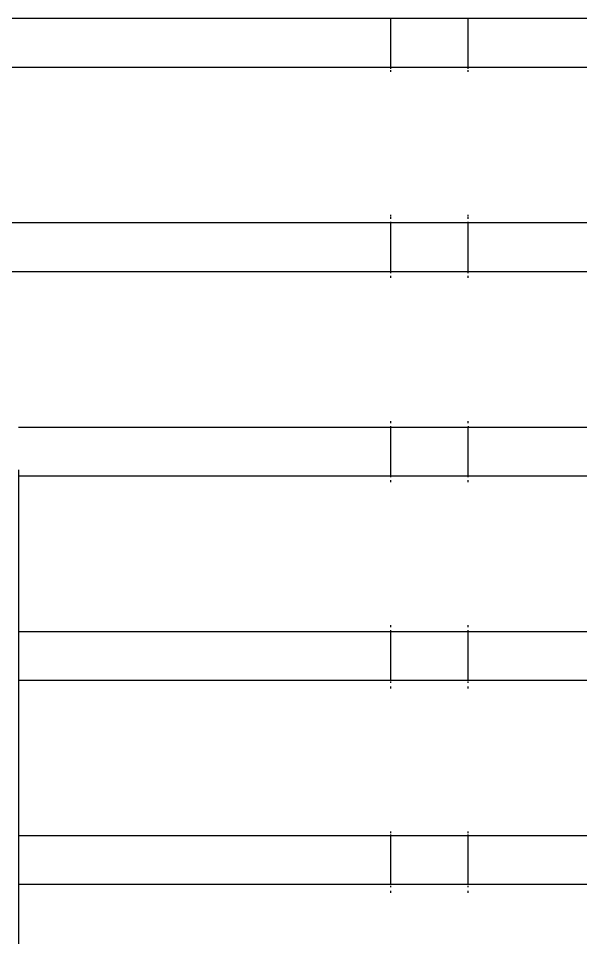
# Model space of a CAD drawing. Header units: millimetres. Extents: x 21 to 5427, y 20 to 4028.
# Drawn here: x 1255.4 to 1392.9, y 2709.6 to 2934.7 of the extents above; entities that cross this region are included whole.
import ezdxf

# ---------------------------------------------------------------- set-up
doc = ezdxf.new("R2010")
doc.units = ezdxf.units.MM

msp = doc.modelspace()

# ---------------------------------------------------------------- linework, layer by layer
for p, q in [((1346.46, 2934.59), (1204.16, 2934.59)), ((1346.46, 2934.59), (1346.46, 2934.65)), ((1346.46, 2922.59), (1346.46, 2934.59)), ((1346.7, 2934.59), (1346.46, 2934.59)), ((1357.62, 2934.59), (1346.7, 2934.59)), ((1365.38, 2934.59), (1357.62, 2934.59)), ((1365.38, 2934.59), (1365.38, 2934.65)), ((1365.38, 2922.59), (1365.38, 2934.59)), ((1405.38, 2934.59), (1365.38, 2934.59)), ((1346.46, 2922.59), (1204.16, 2922.59)), ((1346.7, 2922.59), (1346.46, 2922.59)), ((1346.46, 2922.55), (1346.46, 2922.59)), ((1346.46, 2922.52), (1346.46, 2922.55)), ((1346.46, 2922.32), (1346.46, 2922.52)), ((1346.46, 2921.59), (1346.46, 2922)), ((1363.49, 2922.59), (1346.7, 2922.59)), ((1365.38, 2922.59), (1363.49, 2922.59)), ((1365.38, 2922.54), (1365.38, 2922.59)), ((1405.38, 2922.59), (1365.38, 2922.59)), ((1365.38, 2922.32), (1365.38, 2922.54)), ((1365.38, 2921.59), (1365.38, 2922)), ((1346.46, 2886.23), (1346.46, 2886.59)), ((1346.46, 2885.59), (1346.46, 2886.07)), ((1365.38, 2886.24), (1365.38, 2886.59)), ((1365.38, 2885.59), (1365.38, 2886.07)), ((1346.46, 2884.59), (1204.16, 2884.59)), ((1346.46, 2884.65), (1346.46, 2884.85)), ((1346.46, 2884.62), (1346.46, 2884.65)), ((1346.46, 2884.59), (1346.46, 2884.62)), ((1346.7, 2884.59), (1346.46, 2884.59)), ((1346.46, 2872.59), (1346.46, 2884.59)), ((1365.38, 2884.59), (1346.7, 2884.59)), ((1365.38, 2884.65), (1365.38, 2884.85)), ((1365.38, 2884.59), (1365.38, 2884.65)), ((1365.38, 2872.59), (1365.38, 2884.59)), ((1405.38, 2884.59), (1365.38, 2884.59)), ((1346.46, 2872.59), (1204.16, 2872.59)), ((1346.7, 2872.59), (1346.46, 2872.59)), ((1346.46, 2872.55), (1346.46, 2872.59)), ((1346.46, 2872.52), (1346.46, 2872.55)), ((1346.46, 2872.32), (1346.46, 2872.52)), ((1346.46, 2871.1), (1346.46, 2871.59)), ((1365.38, 2872.59), (1346.7, 2872.59)), ((1365.38, 2872.52), (1365.38, 2872.59)), ((1405.38, 2872.59), (1365.38, 2872.59)), ((1365.38, 2872.32), (1365.38, 2872.52)), ((1365.38, 2871.1), (1365.38, 2871.59)), ((1346.46, 2835.59), (1346.46, 2836.07)), ((1365.38, 2835.59), (1365.38, 2836.07)), ((1255.38, 2834.59), (1346.46, 2834.59)), ((1346.46, 2834.62), (1346.46, 2834.85)), ((1346.46, 2834.59), (1346.46, 2834.62)), ((1346.46, 2822.59), (1346.46, 2834.59)), ((1346.46, 2834.59), (1346.7, 2834.59)), ((1346.7, 2834.59), (1365.38, 2834.59)), ((1365.38, 2834.85), (1365.38, 2834.59)), ((1365.38, 2822.59), (1365.38, 2834.59)), ((1365.38, 2834.59), (1405.38, 2834.59)), ((1255.38, 2824.1), (1255.38, 2822.59)), ((1346.46, 2822.59), (1255.38, 2822.59)), ((1255.38, 2822.59), (1255.38, 2822.54)), ((1255.38, 2822.54), (1255.38, 2822.32)), ((1255.38, 2822.32), (1255.38, 2822)), ((1255.38, 2822), (1255.38, 2821.59)), ((1346.46, 2822.55), (1346.46, 2822.59)), ((1346.7, 2822.59), (1346.46, 2822.59)), ((1346.46, 2822.32), (1346.46, 2822.55)), ((1365.38, 2822.59), (1346.7, 2822.59)), ((1365.38, 2822.55), (1365.38, 2822.59)), ((1405.38, 2822.59), (1365.38, 2822.59)), ((1365.38, 2822.32), (1365.38, 2822.55)), ((1255.38, 2821.59), (1255.38, 2821.1)), ((1255.38, 2821.1), (1255.38, 2820.97)), ((1255.38, 2820.97), (1255.38, 2820.59)), ((1255.38, 2820.59), (1255.38, 2786.59)), ((1346.46, 2821.1), (1346.46, 2821.59)), ((1365.38, 2821.1), (1365.38, 2821.59)), ((1255.38, 2786.59), (1255.38, 2786.2)), ((1255.38, 2786.2), (1255.38, 2786.07)), ((1255.38, 2786.07), (1255.38, 2785.59)), ((1346.46, 2785.59), (1346.46, 2786.07)), ((1365.38, 2785.59), (1365.38, 2786.07)), ((1255.38, 2785.59), (1255.38, 2785.17)), ((1255.38, 2785.17), (1255.38, 2784.85)), ((1255.38, 2784.85), (1255.38, 2784.65)), ((1255.38, 2784.65), (1255.38, 2784.62)), ((1255.38, 2784.62), (1255.38, 2784.59)), ((1255.38, 2784.59), (1346.46, 2784.59)), ((1255.38, 2784.59), (1255.38, 2772.59)), ((1346.46, 2784.65), (1346.46, 2784.85)), ((1346.46, 2784.62), (1346.46, 2784.65)), ((1346.46, 2784.59), (1346.46, 2784.62)), ((1346.46, 2784.59), (1346.7, 2784.59)), ((1346.46, 2772.59), (1346.46, 2784.59)), ((1346.7, 2784.59), (1365.38, 2784.59)), ((1365.38, 2784.65), (1365.38, 2784.85)), ((1365.38, 2784.59), (1365.38, 2784.65)), ((1365.38, 2772.59), (1365.38, 2784.59)), ((1365.38, 2784.59), (1405.38, 2784.59)), ((1346.46, 2772.59), (1255.38, 2772.59)), ((1255.38, 2772.59), (1255.38, 2772.54)), ((1255.38, 2772.54), (1255.38, 2772.32)), ((1346.46, 2772.52), (1346.46, 2772.59)), ((1346.7, 2772.59), (1346.46, 2772.59)), ((1365.38, 2772.59), (1346.7, 2772.59)), ((1365.38, 2772.52), (1365.38, 2772.59)), ((1405.38, 2772.59), (1365.38, 2772.59)), ((1255.38, 2772.32), (1255.38, 2772)), ((1255.38, 2772), (1255.38, 2771.59)), ((1255.38, 2771.59), (1255.38, 2771.1)), ((1255.38, 2771.1), (1255.38, 2770.97)), ((1255.38, 2770.97), (1255.38, 2770.59)), ((1255.38, 2770.59), (1255.38, 2736.59)), ((1346.46, 2772), (1346.46, 2772.32)), ((1346.46, 2770.94), (1346.46, 2771.1)), ((1346.46, 2770.59), (1346.46, 2770.94)), ((1365.38, 2772), (1365.38, 2772.32)), ((1365.38, 2770.93), (1365.38, 2771.1)), ((1365.38, 2770.59), (1365.38, 2770.93)), ((1255.38, 2736.59), (1255.38, 2736.2)), ((1255.38, 2736.2), (1255.38, 2736.07)), ((1255.38, 2736.07), (1255.38, 2735.59)), ((1255.38, 2735.59), (1255.38, 2735.17)), ((1255.38, 2735.17), (1255.38, 2734.85)), ((1255.38, 2734.85), (1255.38, 2734.65)), ((1255.38, 2734.65), (1255.38, 2734.62)), ((1255.38, 2734.62), (1255.38, 2734.59)), ((1255.38, 2734.59), (1346.46, 2734.59)), ((1255.38, 2734.59), (1255.38, 2722.59)), ((1346.46, 2735.17), (1346.46, 2735.59)), ((1346.46, 2734.65), (1346.46, 2734.85)), ((1346.46, 2734.62), (1346.46, 2734.65)), ((1346.46, 2734.59), (1346.46, 2734.62)), ((1346.46, 2734.59), (1346.7, 2734.59)), ((1346.46, 2722.59), (1346.46, 2734.59)), ((1346.7, 2734.59), (1365.38, 2734.59)), ((1365.38, 2735.17), (1365.38, 2735.59)), ((1365.38, 2734.65), (1365.38, 2734.85)), ((1365.38, 2734.62), (1365.38, 2734.65)), ((1365.38, 2734.59), (1365.38, 2734.62)), ((1365.38, 2722.59), (1365.38, 2734.59)), ((1365.38, 2734.59), (1405.38, 2734.59)), ((1346.46, 2722.59), (1255.38, 2722.59)), ((1255.38, 2722.59), (1255.38, 2722.54)), ((1255.38, 2722.54), (1255.38, 2722.32)), ((1255.38, 2722.32), (1255.38, 2722)), ((1255.38, 2722), (1255.38, 2721.59)), ((1255.38, 2721.59), (1255.38, 2721.1)), ((1255.38, 2721.1), (1255.38, 2720.97)), ((1255.38, 2720.97), (1255.38, 2720.59)), ((1346.46, 2722.55), (1346.46, 2722.59)), ((1346.7, 2722.59), (1346.46, 2722.59)), ((1346.46, 2722.52), (1346.46, 2722.55)), ((1346.46, 2722), (1346.46, 2722.32)), ((1346.46, 2720.94), (1346.46, 2721.1)), ((1346.46, 2720.59), (1346.46, 2720.94)), ((1365.38, 2722.59), (1346.7, 2722.59)), ((1365.38, 2722.55), (1365.38, 2722.59)), ((1405.38, 2722.59), (1365.38, 2722.59)), ((1365.38, 2722.52), (1365.38, 2722.55)), ((1365.38, 2722), (1365.38, 2722.32)), ((1365.38, 2720.93), (1365.38, 2721.1)), ((1365.38, 2720.59), (1365.38, 2720.93)), ((1255.38, 2720.59), (1255.38, 2686.59))]:
    msp.add_line(p, q)

doc.saveas('drawing.dxf')
